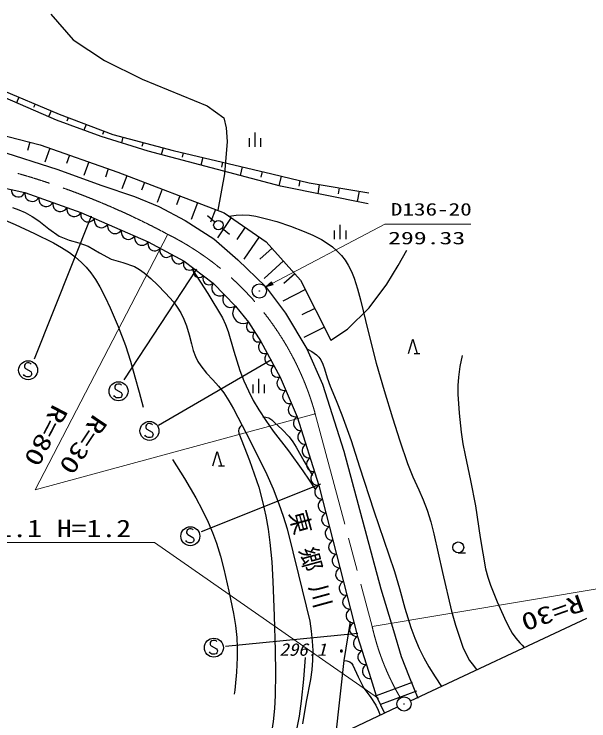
# Model space of a CAD drawing. Units: millimetres, scale not verified. Extents: x 40000 to 680000, y 20000 to 380000.
# Drawn here: x 490321 to 550585, y 237763 to 311847 of the extents above; entities that cross this region are included whole.
import ezdxf
from ezdxf.enums import TextEntityAlignment as Align

# ---------------------------------------------------------------- set-up
doc = ezdxf.new("R2010")
doc.units = ezdxf.units.MM
doc.header["$LTSCALE"] = 1000
doc.linetypes.add('CHAIN', pattern=[18.5, 12, -1.5, 3.5, -1.5])
for name, color, linetype, lineweight in [('M-BGD', 7, 'Continuous', 25), ('M-BGD-HTXT', 7, 'Continuous', 13), ('M-BMK', 2, 'CHAIN', 13), ('M-STR-STRC', 7, 'Continuous', 25)]:
    doc.layers.add(name, color=color, linetype=linetype, lineweight=lineweight)
doc.layers.add('M-BMK-SRVR', color=7, linetype='Continuous')
doc.layers.add('M-OTRS', color=7, linetype='Continuous')
doc.styles.add('ＭＳ ゴシック', font='')
doc.styles.get('ＭＳ ゴシック').set_extended_font_data('MS Gothic')

# ---------------------------------------------------------------- blocks, each defined once
blk = doc.blocks.new('BUHIN1')
at = {"color": 3, "linetype": 'Continuous', "lineweight": 25}
for radius in [746, 22.5]:
    blk.add_circle((0, 0), radius, dxfattribs=at)
blk = doc.blocks.new('BUHIN54')
at = {"color": 7, "linetype": 'Continuous', "lineweight": 25}
blk.add_lwpolyline([(-260, -687), (-83, -695), (82, -663), (284, -587), (424, -467), (536, -325), (617, -112), (627, 69), (602, 251), (501, 442), (397, 572), (260, 687)], dxfattribs=at)
blk = doc.blocks.new('BUHIN55')
at = {"color": 7, "linetype": 'Continuous', "lineweight": 25}
blk.add_lwpolyline([(-367, -689), (-181, -721), (-2, -710), (221, -656), (384, -549), (522, -415), (635, -201), (670, -12), (668, 184), (588, 399), (496, 549), (367, 689)], dxfattribs=at)
blk = doc.blocks.new('BUHIN56')
at = {"color": 7, "linetype": 'Continuous', "lineweight": 25}
blk.add_lwpolyline([(-405, -655), (-224, -699), (-47, -699), (176, -660), (343, -565), (487, -441), (613, -238), (659, -54), (669, 139), (604, 355), (523, 509), (405, 655)], dxfattribs=at)
blk = doc.blocks.new('BUHIN57')
at = {"color": 7, "linetype": 'Continuous', "lineweight": 25}
blk.add_lwpolyline([(-425, -572), (-261, -627), (-99, -641), (110, -623), (272, -548), (415, -445), (546, -268), (603, -102), (628, 75), (585, 280), (522, 429), (425, 572)], dxfattribs=at)
blk = doc.blocks.new('BUHIN58')
at = {"color": 7, "linetype": 'Continuous', "lineweight": 25}
blk.add_lwpolyline([(-453, -448), (-316, -519), (-174, -553), (13, -566), (166, -521), (306, -450), (447, -311), (520, -172), (566, -19), (555, 169), (520, 308), (453, 448)], dxfattribs=at)
blk = doc.blocks.new('BUHIN59')
at = {"color": 7, "linetype": 'Continuous', "lineweight": 25}
blk.add_lwpolyline([(-677, -487), (-514, -606), (-338, -679), (-99, -733), (108, -708), (304, -644), (514, -493), (636, -328), (727, -140), (752, 104), (735, 292), (677, 487)], dxfattribs=at)
blk = doc.blocks.new('BUHIN61')
at = {"color": 7, "linetype": 'Continuous', "lineweight": 25}
blk.add_lwpolyline([(-549, -255), (-449, -362), (-334, -438), (-171, -509), (-19, -519), (129, -501), (299, -422), (409, -321), (499, -199), (550, -28), (564, 108), (549, 255)], dxfattribs=at)
blk = doc.blocks.new('BUHIN62')
at = {"color": 7, "linetype": 'Continuous', "lineweight": 25}
blk.add_lwpolyline([(-663, -245), (-557, -379), (-429, -479), (-246, -577), (-71, -602), (103, -595), (308, -519), (446, -411), (562, -278), (637, -84), (666, 73), (663, 245)], dxfattribs=at)
blk = doc.blocks.new('BUHIN63')
at = {"color": 7, "linetype": 'Continuous', "lineweight": 25}
blk.add_lwpolyline([(-729, -194), (-629, -347), (-504, -465), (-320, -588), (-136, -633), (50, -642), (276, -582), (432, -482), (569, -352), (669, -154), (715, 11), (729, 194)], dxfattribs=at)
blk = doc.blocks.new('BUHIN64')
at = {"color": 7, "linetype": 'Continuous', "lineweight": 25}
blk.add_lwpolyline([(-745, -122), (-661, -284), (-548, -414), (-376, -555), (-198, -617), (-13, -645), (218, -607), (384, -522), (533, -406), (651, -219), (713, -60), (745, 122)], dxfattribs=at)
blk = doc.blocks.new('BUHIN65')
at = {"color": 7, "linetype": 'Continuous', "lineweight": 25}
blk.add_lwpolyline([(-739, -78), (-666, -242), (-562, -377), (-401, -524), (-229, -596), (-49, -633), (180, -609), (348, -535), (501, -429), (628, -252), (698, -99), (739, 78)], dxfattribs=at)
blk = doc.blocks.new('BUHIN66')
at = {"color": 7, "linetype": 'Continuous', "lineweight": 25}
blk.add_lwpolyline([(-759, -129), (-672, -294), (-556, -426), (-380, -568), (-197, -631), (-9, -658), (226, -617), (395, -530), (546, -411), (666, -219), (728, -56), (759, 129)], dxfattribs=at)
blk = doc.blocks.new('BUHIN70')
at = {"color": 7, "linetype": 'Continuous', "lineweight": 25}
blk.add_line((760, 37), (846, 631), dxfattribs=at)
blk.add_lwpolyline([(673, -560), (-742, 108), (804, 345)], dxfattribs=at)
blk = doc.blocks.new('BUHIN71')
at = {"color": 7, "linetype": 'Continuous', "lineweight": 25}
blk.add_line((568, -83), (675, 656), dxfattribs=at)
blk.add_circle((0, 0), 574, dxfattribs=at)
blk = doc.blocks.new('BUHIN72')
at = {"color": 7, "linetype": 'Continuous', "lineweight": 25}
for p, q in [((-742, 108), (742, -108)), ((-66, 616), (825, 486)), ((-239, -572), (652, -701))]:
    blk.add_line(p, q, dxfattribs=at)
blk = doc.blocks.new('BUHIN76')
at = {"color": 7, "linetype": 'Continuous', "lineweight": 25}
blk.add_circle((0, 0), 498, dxfattribs=at)
blk = doc.blocks.new('BUHIN77')
at = {"color": 6, "linetype": 'Continuous', "lineweight": 25}
for radius in [746, 22.5]:
    blk.add_circle((0, 0), radius, dxfattribs=at)
blk = doc.blocks.new('BUHIN78')
at = {"color": 7, "linetype": 'Continuous', "lineweight": 25}
blk.add_lwpolyline([(-594, 400), (-661, 354), (-706, 285), (-741, 184), (-764, 30), (-748, -103), (-689, -223), (-590, -303), (-477, -325), (-402, -331), (-297, -305), (-233, -244), (158, 250), (255, 296), (385, 318), (502, 291), (591, 242), (670, 160), (692, 0), (659, -227), (630, -324), (572, -412), (486, -480), (362, -533)], dxfattribs=at)
blk.add_circle((0, 0), 995, dxfattribs=at)

msp = doc.modelspace()

# ---------------------------------------------------------------- linework, layer by layer
at = {"layer": 'M-BGD'}
for p, q in [((494169, 311847), (496517, 309156)), ((496517, 309156), (499782, 306979)), ((499782, 306979), (503733, 305032)), ((503733, 305032), (510549, 302225)), ((488300, 304208), (495038, 301345)), ((494759, 300729), (489386, 303063)), ((490827, 303135), (490577, 302546)), ((492511, 302419), (492358, 302057)), ((494196, 301703), (493934, 301087)), ((510549, 302225), (512325, 300965)), ((495038, 301345), (500676, 299231)), ((495978, 300993), (495837, 300617)), ((512325, 300965), (512554, 299934)), ((499430, 299011), (494759, 300729)), ((497857, 300288), (497627, 299674)), ((486475, 299822), (493052, 298145)), ((499736, 299584), (499601, 299225)), ((512554, 299934), (512668, 298503)), ((504362, 297470), (499430, 299011)), ((500676, 299231), (506999, 297558)), ((501730, 298952), (501568, 298343)), ((491956, 298424), (491735, 297558)), ((493052, 298145), (501206, 295268)), ((503838, 298395), (503726, 297973)), ((505945, 297837), (505752, 297104)), ((512668, 298503), (512382, 295123)), ((488559, 297597), (494911, 295576)), ((494071, 297785), (493552, 296315)), ((518235, 293814), (504362, 297470)), ((506999, 297558), (517349, 295092)), ((508034, 297311), (507926, 296854)), ((496109, 297066), (495804, 296199)), ((498148, 296347), (497644, 294917)), ((510104, 296818), (509911, 296008)), ((500187, 295628), (499885, 294773)), ((512174, 296325), (512051, 295809)), ((514244, 295831), (514028, 294923)), ((482842, 295050), (491445, 293147)), ((494911, 295576), (499406, 293926)), ((501206, 295268), (512350, 291020)), ((502135, 294914), (501607, 293529)), ((512382, 295123), (511695, 291286)), ((516314, 295338), (516177, 294764)), ((517349, 295092), (521274, 294167)), ((518330, 294860), (518093, 293852)), ((503992, 294206), (503687, 293405)), ((520293, 294398), (520158, 293827)), ((521274, 294167), (527528, 293110)), ((499406, 293926), (502953, 292730)), ((505849, 293498), (505313, 292092)), ((527440, 291965), (518235, 293814)), ((522316, 293991), (522154, 293027)), ((524401, 293638), (524297, 293021)), ((491445, 293147), (497318, 291038)), ((502953, 292730), (505510, 291699)), ((507707, 292790), (507352, 291859)), ((526486, 293286), (526301, 292194)), ((509564, 292082), (508889, 290310)), ((505510, 291699), (508261, 290214)), ((511421, 291374), (510910, 290032)), ((497318, 291038), (504382, 287977)), ((511356, 290050), (510590, 290693)), ((513086, 290515), (511630, 288397)), ((512350, 291020), (516763, 287986)), ((508261, 290214), (511271, 288276)), ((512122, 289408), (512891, 288768)), ((514557, 289503), (513679, 288227)), ((511271, 288276), (513787, 286090)), ((516028, 288492), (514420, 286153)), ((504382, 287977), (508146, 285950)), ((516763, 287986), (520365, 283959)), ((517364, 287315), (516075, 286163)), ((530585, 285493), (531506, 287098)), ((513787, 286090), (516674, 283286)), ((518564, 285972), (516525, 284149)), ((508146, 285950), (511199, 283648)), ((529401, 283546), (530585, 285493)), ((519764, 284630), (518605, 283593)), ((520365, 283959), (523544, 277659)), ((511199, 283648), (513516, 281249)), ((516674, 283286), (518787, 280484)), ((527533, 281073), (529401, 283546)), ((520861, 282975), (518481, 281774)), ((513516, 281249), (514881, 279553)), ((521854, 281007), (520491, 280319)), ((525270, 278810), (527533, 281073)), ((518787, 280484), (521014, 276772)), ((514881, 279553), (516204, 277527)), ((522847, 279039), (520683, 277947)), ((523544, 277659), (525270, 278810)), ((516204, 277527), (518231, 273804)), ((521014, 276772), (522663, 273061)), ((518231, 273804), (520009, 269646)), ((522663, 273061), (524890, 266049)), ((520009, 269646), (522284, 262449)), ((524890, 266049), (528767, 251617)), ((522284, 262449), (526315, 246606)), ((528767, 251617), (530087, 247245)), ((525546, 248189), (524884, 244100)), ((531891, 239853), (550380, 248521)), ((530087, 247245), (530912, 244523)), ((526315, 246606), (527737, 242211)), ((530912, 244523), (531737, 242379)), ((524884, 244100), (524001, 236155)), ((531737, 242379), (532658, 240158)), ((527737, 242211), (528280, 240385)), ((532042, 241788), (528280, 240385)), ((532505, 240893), (528722, 239483)), ((528280, 240385), (529167, 238576)), ((515040, 231954), (530533, 239217))]:
    msp.add_line(p, q, dxfattribs=at)
for points in [[(490153, 291585), (490820, 291346), (491476, 291046), (492197, 290644), (492898, 290184), (493971, 289354), (495060, 288589), (495554, 288346), (496086, 288153), (497100, 287861), (498100, 287510), (499281, 286818), (500495, 286176), (501733, 285808), (502941, 285384), (503462, 285086), (503955, 284734), (504659, 284130), (505338, 283466), (506207, 282585), (507017, 281678), (507422, 281129), (507786, 280533), (508123, 279863), (508407, 279165), (508691, 278239), (508920, 277284), (509104, 276599), (509342, 275943), (509591, 275446), (509900, 274968), (510491, 274228), (511146, 273506), (511746, 272840), (512293, 272143), (512839, 271317), (513333, 270460), (515107, 267042), (516823, 263605), (517480, 262081), (518085, 260526), (518539, 259224), (518935, 257906), (520146, 253069), (521310, 248200), (521477, 247167), (521586, 246116), (521629, 245126), (521613, 244127), (521530, 243111), (521388, 242103), (520939, 239786), (520550, 237460)], [(488956, 290421), (490441, 289782), (492452, 288854), (494441, 287870), (495295, 287395), (496120, 286868), (496760, 286385), (497361, 285857), (497881, 285316), (498362, 284727), (498862, 284014), (499312, 283268), (499882, 282169), (500398, 281043), (501229, 279092), (502005, 277116), (502524, 275484), (502990, 273821), (503426, 272233), (503860, 270644)], [(512883, 290665), (513593, 290762), (514307, 290799), (514993, 290757), (515676, 290655), (516773, 290404), (517849, 290097), (519285, 289617), (520720, 289073), (521651, 288672), (522553, 288218), (523151, 287855), (523717, 287441), (524206, 287011), (524652, 286538), (525023, 286058), (525350, 285534), (525686, 284866), (525970, 284168), (526337, 283048), (526649, 281902), (527428, 278579), (528270, 275259), (529110, 272395), (530012, 269536), (530764, 267120), (531573, 264725), (532135, 263348), (532755, 261985), (533216, 260935), (533621, 259863), (533997, 258630), (534318, 257370), (535220, 253308), (536184, 249249), (536598, 247780), (537074, 246316), (537380, 245489), (537741, 244690), (538084, 244108), (538478, 243556), (538649, 243334), (538828, 243106)], [(509016, 285049), (510617, 282549), (512173, 280009), (512494, 279305), (512763, 278568), (513349, 276518), (513996, 274473), (514412, 273402), (514888, 272346), (515397, 271352), (515964, 270376), (516701, 269243), (517494, 268136), (519076, 266075), (520607, 263981), (521271, 262983), (521927, 261968)], [(513516, 281249), (513372, 281029), (513288, 280794), (513235, 280478), (513283, 280210), (513380, 279960), (513592, 279697), (513816, 279549), (514068, 279444), (514387, 279429), (514631, 279464), (514881, 279553)], [(521013, 276772), (521534, 276483), (522013, 276147), (522265, 275897), (522470, 275606), (522689, 275155), (522858, 274664), (523133, 273727), (523459, 272831), (524102, 271357), (524692, 269854), (525648, 267139), (526551, 264395), (528053, 259777), (529612, 255180), (530198, 253416), (530727, 251635), (531293, 249594), (531921, 247560), (532336, 246434), (532807, 245332), (533283, 244366), (533819, 243419), (534459, 242393), (535130, 241372)], [(537298, 276063), (537069, 274926), (536902, 273785), (536848, 272912), (536855, 272025), (536995, 270027), (537194, 268037), (537368, 266814), (537602, 265600), (538183, 262958), (538705, 260300), (539200, 256999), (539754, 253708), (539975, 252837), (540255, 251978), (540962, 250253), (541734, 248527), (542116, 247731), (542549, 246968), (542918, 246440), (543343, 245938), (543574, 245688), (543810, 245441)], [(516395, 269638), (516715, 269614), (517012, 269530), (517330, 269311), (517631, 269029), (518428, 268291), (519168, 267524), (519556, 267004), (519898, 266443), (520733, 264944), (521613, 263485)], [(514176, 268742), (513994, 268563), (513876, 268363), (513852, 268151), (513890, 267921), (514985, 265043), (515974, 262275), (516369, 260770), (516708, 259238), (516958, 257860), (517149, 256474), (517329, 254433), (517450, 252387), (517604, 248762), (517698, 245136), (517724, 242785), (517690, 240425), (517610, 239060), (517471, 237701), (517206, 235895), (516879, 234084), (516744, 233386), (516607, 232689)], [(506927, 265158), (508170, 263167), (509367, 261135), (510039, 259885), (510658, 258609), (511122, 257518), (511530, 256403), (511955, 255041), (512323, 253658), (512846, 251347), (513314, 249011), (513520, 247756), (513665, 246498), (513724, 245455), (513722, 244401), (513637, 242885), (513492, 241368), (513449, 240968), (513404, 240558)], [(520834, 244412), (520658, 242120), (520422, 239824), (520195, 238243), (519909, 236672), (519613, 235308), (519294, 233948)], [(524884, 244100), (525215, 244052), (525521, 243946), (525699, 243804), (525842, 243610), (526397, 242372), (526987, 241202), (527640, 240317), (528241, 239397), (528483, 238884), (528700, 238358)]]:
    msp.add_lwpolyline(points, dxfattribs=at)
msp.add_arc((492604, 261881), 30281, 15.38361, 15.41595, dxfattribs=at)
at = {"layer": 'M-BGD-HTXT'}
for p, q in [((516727, 283270), (529181, 289836)), ((529181, 289836), (538196, 289836)), ((506423, 288769), (492524, 261992)), ((521902, 269960), (492524, 261992)), ((469844, 256471), (505032, 256471)), ((528534, 240110), (505032, 256471)), ((527863, 247649), (558792, 252830))]:
    msp.add_line(p, q, dxfattribs=at)
for points in [[(516727, 283270), (517478, 283454), (517303, 283786)], [(516863, 283342), (517288, 283714), (517411, 283482)], [(516930, 283377), (517276, 283676), (517373, 283493)], [(516998, 283412), (517265, 283638), (517335, 283505)], [(517064, 283447), (517253, 283600), (517297, 283517)]]:
    msp.add_lwpolyline(points, close=True, dxfattribs=at)
for points in [[(516795, 283306), (517300, 283752), (517449, 283470), (516797, 283307)], [(517250, 283545), (517132, 283483), (517241, 283562), (517259, 283529), (517132, 283483)]]:
    msp.add_lwpolyline(points, dxfattribs=at)
at = {"layer": 'M-BMK'}
msp.add_line((521902, 269960), (527863, 247649), dxfattribs=at)
for centre, radius, start, end in [((468438, 217822), 80476, 61.83557, 92.27368), ((492990, 261962), 29985, 15.42859, 63.38367), ((553312, 253406), 26092, 192.74615, 210.45673)]:
    msp.add_arc(centre, radius, start, end, dxfattribs=at)
at = {"layer": 'M-STR-STRC'}
for p, q in [((498415, 290652), (492422, 275670)), ((509439, 285111), (501807, 273522)), ((517322, 275613), (505450, 268716)), ((522436, 262567), (509941, 257592)), ((526375, 246931), (512468, 245574))]:
    msp.add_line(p, q, dxfattribs=at)

# ---------------------------------------------------------------- block references
at = {"layer": 'M-BGD', "rotation": 278.27518}
for name, p in [('BUHIN72', (515560, 298683)), ('BUHIN54', (490728, 293306)), ('BUHIN55', (492179, 292884)), ('BUHIN55', (493648, 292356)), ('BUHIN55', (495116, 291829)), ('BUHIN55', (496584, 291302)), ('BUHIN56', (498025, 290732)), ('BUHIN56', (499437, 290120)), ('BUHIN56', (500850, 289507)), ('BUHIN76', (511738, 289728)), ('BUHIN72', (524487, 288997)), ('BUHIN56', (502263, 288895)), ('BUHIN56', (503675, 288283)), ('BUHIN57', (505009, 287639)), ('BUHIN57', (506264, 286964)), ('BUHIN57', (507518, 286288)), ('BUHIN58', (508655, 285567)), ('BUHIN58', (509673, 284799)), ('BUHIN58', (510690, 284032)), ('BUHIN59', (511779, 283049)), ('BUHIN59', (512937, 281849)), ('BUHIN61', (515212, 279047)), ('BUHIN61', (515873, 278033)), ('BUHIN70', (532130, 277031)), ('BUHIN62', (516542, 276906)), ('BUHIN62', (517218, 275666)), ('BUHIN62', (517893, 274425)), ('BUHIN72', (515940, 272852)), ('BUHIN63', (518527, 273111)), ('BUHIN63', (519120, 271725)), ('BUHIN63', (519713, 270339)), ('BUHIN64', (520237, 268926)), ('BUHIN64', (520692, 267487)), ('BUHIN64', (521147, 266047)), ('BUHIN70', (511617, 265255)), ('BUHIN64', (521602, 264608)), ('BUHIN64', (522057, 263169)), ('BUHIN65', (522468, 261729)), ('BUHIN65', (522834, 260289)), ('BUHIN65', (523200, 258848)), ('BUHIN65', (523567, 257408)), ('BUHIN65', (523933, 255968)), ('BUHIN71', (536889, 255948)), ('BUHIN65', (524300, 254527)), ('BUHIN65', (524666, 253087)), ('BUHIN65', (525032, 251647)), ('BUHIN65', (525399, 250207)), ('BUHIN65', (525765, 248766)), ('BUHIN65', (526132, 247326)), ('BUHIN66', (526552, 245874)), ('BUHIN66', (527026, 244409)), ('BUHIN66', (527500, 242944))]:
    msp.add_blockref(name, p, dxfattribs=at)
at = {"layer": 'M-BMK-SRVR', "rotation": 278.27518}
msp.add_blockref('BUHIN1', (516036, 282825), dxfattribs=at)
at = {"layer": 'M-OTRS', "rotation": 278.27518}
msp.add_blockref('BUHIN77', (531210, 239539), dxfattribs=at)
at = {"layer": 'M-STR-STRC', "rotation": 278.27518}
for p in [(491788, 274519), (501266, 272312), (504513, 268157), (508797, 257120), (511264, 245434)]:
    msp.add_blockref('BUHIN78', p, dxfattribs=at)

# ---------------------------------------------------------------- texts
at = {"layer": 'M-BGD-HTXT', "style": 'ＭＳ ゴシック'}
for s, height, width, p in [('D136-20', 1320, 1.35, (529820, 290332)), ('299.33', 1320, 1.5, (529536, 287323)), ('函渠L=4.0 W=1.1 H=1.2', 1833, 1.25, (469844, 256471)), ('・', 1320, 0.85, (523868, 244008))]:
    msp.add_text(s, height=height, dxfattribs=dict(at, width=width)).set_placement(p, align=Align.BOTTOM_LEFT)
at = {"layer": 'M-BGD-HTXT', "style": 'ＭＳ ゴシック', "width": 1.35}
for s, rotation, p in [('R=80', 242.4, (493923, 271324)), ('R=30', 236.3, (498216, 270318)), ('R=30', 199.5, (549464, 251584))]:
    msp.add_text(s, height=1833, rotation=rotation, dxfattribs=at).set_placement(p, align=Align.BOTTOM_LEFT)
at = {"layer": 'M-BGD-HTXT', "style": 'ＭＳ ゴシック', "oblique": 15, "width": 1.1}
msp.add_text('296.1', height=1320, dxfattribs=at).set_placement((518126, 244187), align=Align.BOTTOM_LEFT)
at = {"layer": 'M-BGD-HTXT', "insert": (518935, 259492), "char_height": 1833, "attachment_point": 7, "rotation": 285.3, "style": 'ＭＳ ゴシック'}
msp.add_mtext('\\T1.6;東郷川', dxfattribs=at)

doc.saveas('drawing.dxf')
